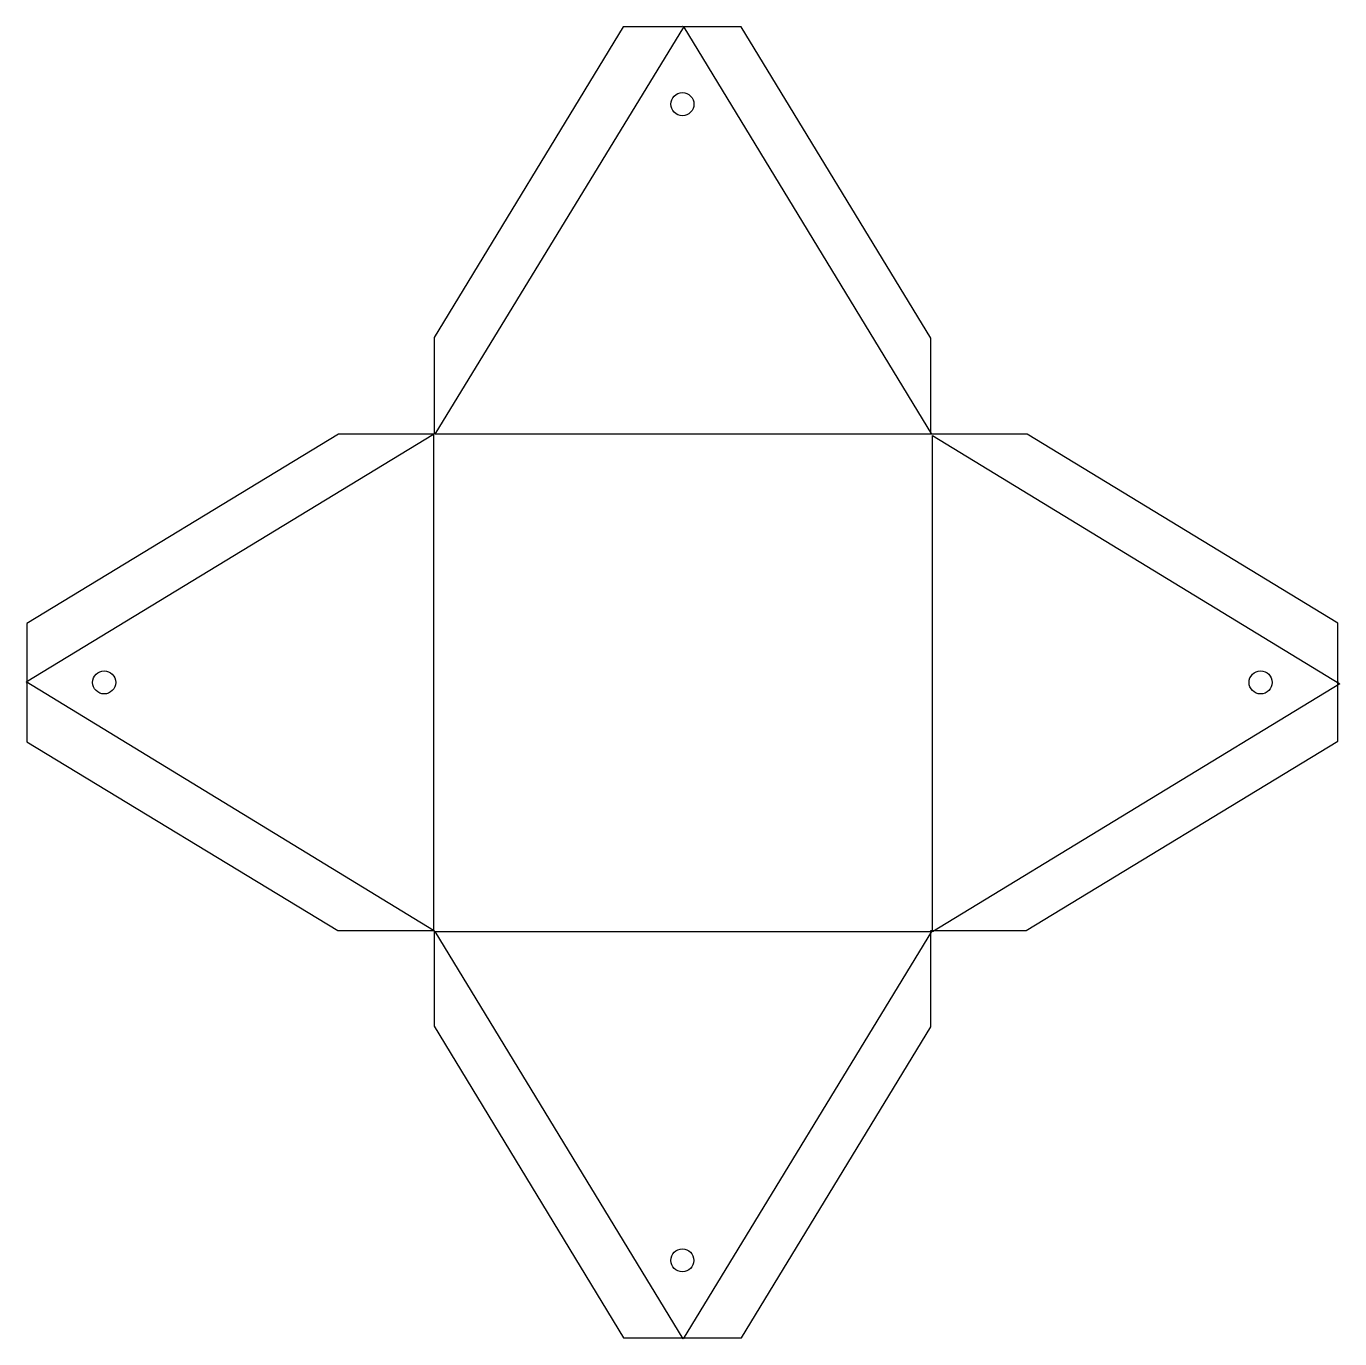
# Model space of a CAD drawing. Extents: x 38 to 262, y 38 to 262.
import ezdxf

# ---------------------------------------------------------------- set-up
doc = ezdxf.new("R2010")
doc.units = 0
doc.layers.add('Layer_1', color=7, linetype='CONTINUOUS')

msp = doc.modelspace()

# ---------------------------------------------------------------- linework, layer by layer
at = {"layer": 'Layer_1', "color": 7}
for points in [[(149.951686, 262.299039), (149.889949, 262.202025), (139.818144, 262.202025), (107.547797, 209.117789), (107.547797, 192.598969), (107.530158, 192.598969), (91.205366, 192.598969), (37.988838, 160.240427), (37.988838, 150.256816), (37.891824, 150.19508), (37.988838, 150.133344), (37.988838, 140.070358), (91.073074, 107.800011), (107.530158, 107.800011), (107.530158, 91.4664), (139.897519, 38.249872), (149.872311, 38.249872), (149.934047, 38.152858), (149.995783, 38.249872), (160.058769, 38.249872), (192.337936, 91.334108), (192.337936, 107.800011), (208.662727, 107.800011), (261.879255, 140.158552), (261.879255, 150.133344), (261.976269, 150.19508), (261.879255, 150.256816), (261.879255, 160.328622), (208.795019, 192.598969), (192.346755, 192.598969), (192.346755, 208.985497), (159.988213, 262.202025), (150.013422, 262.202025), (149.951686, 262.299039), (149.951686, 262.299039)], [(107.726364, 192.615278), (150.164269, 262.168987), (192.49999, 192.615278), (107.726364, 192.615278)], [(149.951686, 250.957233), (149.951686, 250.957233)], [(107.444145, 107.839136), (37.890436, 150.277041), (107.444145, 192.612762), (107.444145, 107.839136)], [(192.641107, 192.386819), (262.194816, 149.948914), (192.641107, 107.613193), (192.641107, 192.386819)], [(51.191547, 152.161816), (51.191547, 152.161816)], [(248.676547, 152.161816), (248.676547, 152.161816)], [(192.502567, 107.623634), (150.064662, 38.069925), (107.728941, 107.623634), (192.502567, 107.623634)], [(149.934047, 53.428136), (149.934047, 53.428136)]]:
    msp.add_lwpolyline(points, dxfattribs=at)
for points in [[(147.97613, 248.990497), (147.97613, 250.077273), (148.86491, 250.957233), (149.951686, 250.957233)], [(149.951686, 247.023761), (148.86491, 247.023761), (147.97613, 247.903721), (147.97613, 248.990497)], [(149.951686, 250.957233), (151.038464, 250.957233), (151.918422, 250.077273), (151.918422, 248.990497)], [(151.918422, 248.990497), (151.918422, 247.903721), (151.038464, 247.023761), (149.951686, 247.023761)], [(49.224811, 150.19508), (49.224811, 151.281859), (50.104771, 152.161816), (51.191547, 152.161816)], [(51.191547, 152.161816), (52.278322, 152.161816), (53.158283, 151.281859), (53.158283, 150.19508)], [(246.709811, 150.19508), (246.709811, 151.281856), (247.589771, 152.161816), (248.676547, 152.161816)], [(248.676547, 152.161816), (249.763322, 152.161816), (250.643283, 151.281856), (250.643283, 150.19508)], [(51.191547, 148.228344), (50.104771, 148.228344), (49.224811, 149.108304), (49.224811, 150.19508)], [(53.158283, 150.19508), (53.158283, 149.108304), (52.278322, 148.228344), (51.191547, 148.228344)], [(248.676547, 148.228344), (247.589771, 148.228344), (246.709811, 149.108302), (246.709811, 150.19508)], [(250.643283, 150.19508), (250.643283, 149.108302), (249.763322, 148.228344), (248.676547, 148.228344)], [(147.967311, 51.4614), (147.967311, 52.548175), (148.847268, 53.428136), (149.934047, 53.428136)], [(149.934047, 53.428136), (151.020822, 53.428136), (151.900783, 52.548175), (151.900783, 51.4614)], [(149.934047, 49.494664), (148.847268, 49.494664), (147.967311, 50.374624), (147.967311, 51.4614)], [(151.900783, 51.4614), (151.900783, 50.374624), (151.020822, 49.494664), (149.934047, 49.494664)]]:
    msp.add_open_spline(points, degree=3, dxfattribs=at)

doc.saveas('drawing.dxf')
